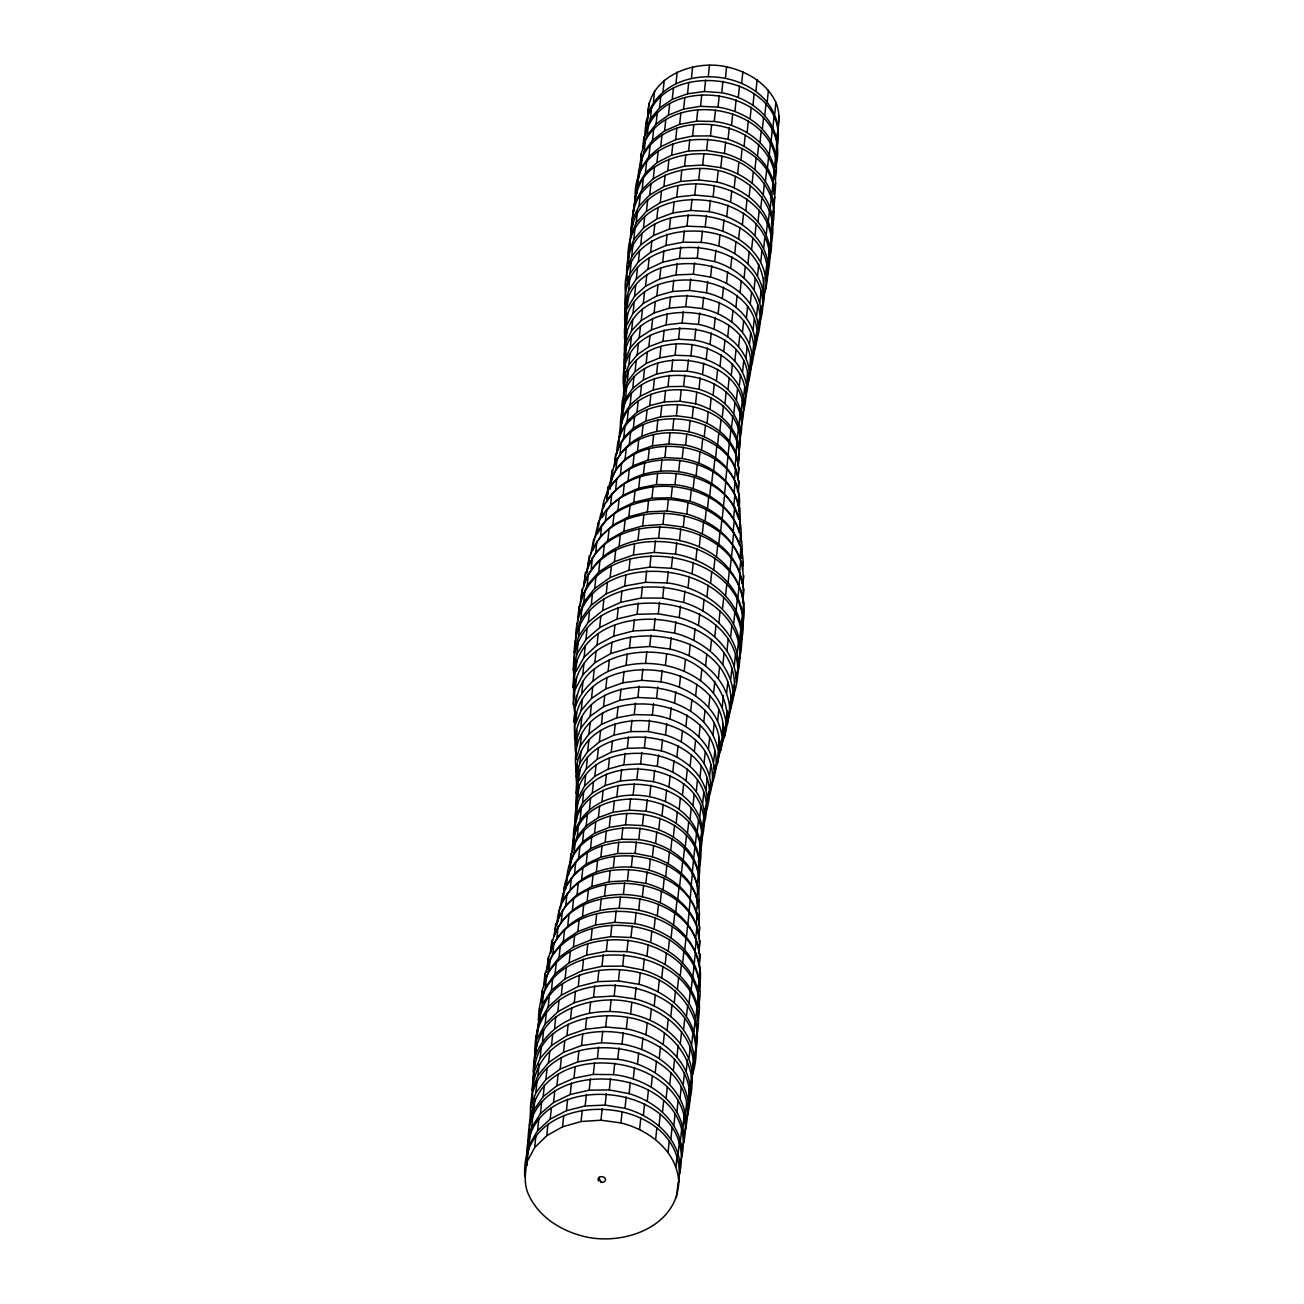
<?xml version="1.0" encoding="UTF-8"?>
<svg xmlns="http://www.w3.org/2000/svg" width="1304" height="1304" viewBox="0 0 1304 1304"><rect width="100%" height="100%" fill="white"/><g stroke="black" fill="none" stroke-linecap="round" stroke-linejoin="round"><path stroke-width="1.5" d="M643.899 140.571C656.14 65.281 796.499 89.731 775.587 167.564L776.825 142.658M570.875 857.396C581.943 786.475 714.543 806.899 698.357 880.135M713.81 773.5C756.744 671.381 554.624 651.152 576.743 759.743M576.775 744.78L576.938 730.403M717.559 763.264L718.911 737.445M577.737 623.393C577.085 518.405 771.316 544.404 739.792 646.719M578.911 613.809L579.041 606.442M741.096 643.231L742.595 615.243M607.729 494.281C613.662 420.067 751.772 436.938 738.651 511.412M623.899 388.967C611.266 298.176 776.239 315.78 743.981 401.55M625.268 372.243L623.459 405.74L624.045 400.018M625.382 368.706L625.496 365.185M745.921 396.546L747.518 372.765M531.69 1102.304C533.14 1078.294 531.624 1050.568 552.7 1034.088C573.646 1017.495 601.633 1012.963 627.55 1017.364C669.506 1023.64 704.47 1063.982 687.534 1106.591M533.091 1084.944C547.68 993.648 720.053 1028.497 685.285 1121.636M687.469 1116.045L689.197 1088.84M628.137 263C620.215 166.423 797.086 187.157 766.018 279.594M629.49 247.532L629.718 241.501M767.339 276.269L769.083 250.727M546.881 972.344C548.202 878.228 721.242 899.515 698.373 992.132M547.761 968.579L548.234 957.071M698.325 990.192L700.003 967.258M645.138 135.127C643.997 52.209 795.962 69.063 776.581 150.074M645.904 133.187L646.165 127.499M646.344 123.701L646.523 119.903M776.532 146.292C776.679 131.606 782.074 116.675 775.945 102.494C766.785 83.049 747.029 71.312 726.605 66.846C694.087 59.397 648.218 76.186 647.843 114.524C668.251 57.62 768.496 67.645 778.048 127.058L779.238 115.616M572.228 852.034C571.527 769.474 722.171 789.621 698.439 870.192L700.264 845.954M573.352 842.433L573.613 836.94M576.189 744.682C554.754 631.495 763.231 654.559 716.744 760.656M576.123 722.188L576.629 712.946M721.063 750.224L723.084 723.981M580.378 606.164C582.448 504.876 768.936 530.109 741.422 629.913L743.639 602.138M581.356 598.357L581.91 589.278M611.348 479.318C616.922 409.342 745.725 422.17 738.341 491.787M625.089 375.715C608.055 282.349 779.303 297.85 746.866 386.424M625.61 357.133L626.295 348.168M748.333 383.066L750.485 359.089M532.374 1088.97L534.803 1061.717M689.164 1102.874L691.593 1075.604M629.392 247.956C631.918 229.977 629.946 210.335 640.28 194.54C654.282 176.317 677.591 168.526 699.938 168.477C741.487 167.825 784.715 202.886 769.882 247.271M630.761 234.508C640.623 149.161 799.743 180.001 767.192 266.097M768.659 262.805L771.039 237.295M550.777 953.322C554.673 869.312 709.735 884.405 699.091 967.095M646.996 123.913L649.05 103.097M776.858 140.196L777.526 132.682M573.711 842.466C566.066 755.489 723.378 771.3 699.547 854.576M699.678 852.865L701.699 832.359M574.608 739.172C574.64 714.771 571.755 685.806 594.249 669.066C614.706 653.402 641.715 649.327 666.654 653.874C709.898 660.215 741.943 705.089 720.33 746.132M724.453 737.282L727.143 710.631M575.765 640.737C572.097 534.836 767.371 557.199 738.944 659.971M574.591 659.938C565.251 549.033 770.599 572.097 735.945 678.439M574.428 680.933C556.889 563.295 774.511 587.028 732.392 698.585L732.995 692.864M574.493 697.461C555.52 579.155 773.191 603.312 728.398 714.722M535.373 1058.392C524.273 947.568 727.387 970.437 691.886 1076.468L692.685 1068.84M574.086 652.571L578.552 636.564L579.758 625.138M538.715 1023.819C532.537 920.249 723.166 940.054 695.749 1040.054M573.206 669.995L576.922 654.037L578.128 642.595M585.382 572.277L584.192 583.703C609.881 514.787 732.082 527.647 742.84 600.427C752.082 513.466 589.522 498.014 583.915 586.262M534.167 1075.229L533.385 1071.692L534.591 1060.25L535.373 1063.787M575.634 635.178L580.818 619.27L582.008 607.827M536.514 1044.39L535.308 1055.832C561.6 987.927 682.807 1001.309 692.587 1073.844C699.938 1029.247 650.598 999.532 611.136 999.94C591.397 1000.184 571.771 1005.384 555.732 1017.153C538.503 1030.046 533.597 1051.22 533.385 1071.692M546.653 975.914L542.024 991.17L540.834 1002.613L545.447 987.356L546.653 975.914C582.513 910.453 714.559 939.059 697.966 1020.934L697.232 1005.058L698.439 993.615M534.673 1054.382L538.487 1027.128M572.929 687.404L577.085 660.166M682.709 1146.2C708.349 1055.767 541.307 1028.514 530.744 1117.544C521.535 1011.627 716.841 1033.42 683.736 1134.839M540.818 1009.932L536.319 1037.071C538.927 1016.647 543.197 995.327 562.513 983.77C585.447 969.051 614.151 966.362 640.264 972.898C676.287 980.999 707.306 1017.642 694.413 1055.311M577.835 617.884L583.703 602.187L584.909 590.761M550.158 959.157L544.925 974.072L543.735 985.498L548.951 970.6L550.158 959.157C587.843 896.027 716.956 926.41 698.276 1007.536M575.488 716.532C549.946 597.281 770.159 617.819 724.763 729.767M529.864 1134.822L529.342 1125.075L530.549 1113.632M531.967 1102.434L532.765 1094.806M538.356 1019.809L542.334 1004.292L543.54 992.849M573.141 704.763L576.564 677.787M587.305 572.733C590.842 483.8 754.364 499.856 742.693 587.175M528.691 1150.095C515.895 1044.879 710.061 1062.483 680.134 1163.217M524.762 1176.795C518.862 1081.375 690.012 1090.829 678.781 1182.206C676.776 1228.107 621.258 1246.461 582.611 1236.078C559.204 1229.998 536.808 1215.393 527.582 1192.231C522.382 1178.262 527.419 1164.276 528.381 1150.112M527.223 1165.369C514.412 1061.554 705.497 1076.974 678.781 1176.518M580.704 600.704L587.191 585.366L588.397 573.923M576.449 695.391L575.243 706.833C599.302 641.177 715.342 653.108 725.937 722.074M526.425 1159.566L530.695 1132.997M573.76 722.025L574.95 710.598L575.879 714.396M527.941 1142.337L531.69 1127.275L532.88 1115.833M742.498 570.011C748.48 528.968 705.057 500.785 668.333 499.53C636.759 497.59 594.428 514.216 592.57 550.288L596.531 543.426M529.342 1125.075L533.776 1110.063L534.966 1098.636M530.695 1107.781L535.83 1092.833L537.02 1081.391M551.869 940.217L550.679 951.659C573.63 886.671 687.827 897.869 698.993 965.416L700.199 953.99M532.097 1090.47L537.916 1075.572L539.122 1064.129M591.217 568.821L592.423 557.378M533.597 1073.143L540.117 1058.326L541.323 1046.884M542.513 1041.13L543.719 1029.704M537.297 1038.554L545.186 1024.047L546.376 1012.605M555.765 923.509L554.575 934.935C579.041 872.784 690.305 885.351 698.911 952.067C709.751 871.92 561.013 855.815 554.135 936.223M547.028 968.513L552.798 954.039L554.004 942.596M575.895 671.593L584.111 657.151L585.317 645.708M576.922 654.037L585.936 639.579L587.142 628.153M741.373 558.422C752.767 482.969 628.707 459.741 598.438 522.431L597.248 533.874L600.329 528.984M575.357 689.213L582.774 674.869L583.964 663.426M578.552 636.564L588.316 622.236L589.506 610.794M588.186 566.898L595.7 552.554L596.89 541.127M598.699 525.724C605.447 446.946 748.382 460.899 740.868 539.074M539.628 1021.374L548.153 1007.079L549.343 995.653M556.987 924.813C560.003 841.976 711.479 857.201 698.634 938.619M581.828 692.668L583.035 681.226M580.818 619.27L591.25 605.17L592.44 593.727M527.175 1161.538L534.673 1147.52L535.879 1136.077M558.014 921.879L559.823 906.916M542.334 1004.292L551.462 990.323L552.651 978.88M556.938 937.657L558.145 926.231M627.077 280.05C616.384 182.087 796.32 202.136 763.622 295.405C772.245 208.705 608.283 208.607 626.588 301.028M629.636 246.163L630.435 238.534M577.101 767.404L576.498 773.125C559.449 667.289 753.386 690.908 709.783 789.784M575.423 724.372L581.193 710.452L582.399 699.025M630.859 232.911L633.842 207.499M560.541 907.861C566.246 827.812 713.141 845.318 698.292 925.074M628.365 263.212L629.18 255.584M635.57 202.853C625.692 110.644 794.201 123.652 772.783 212.226M636.401 190.612L632.831 215.877C634.706 197.621 637.558 178.126 654.461 167.271C674.103 153.872 699.123 151.036 721.992 156.219C754.837 162.755 782.873 195.633 771.3 229.732M529.505 1144.423L537.607 1130.633L538.813 1119.191M583.703 602.187L594.722 588.43L595.928 576.987M740.118 521.486C744.111 443.8 600.345 436.432 602.04 517.623L604.176 514.542M642.22 157.116L638.716 170.482L637.509 181.908L641.014 168.558L642.22 157.116C672.049 97.702 788.529 123.864 774.38 194.801L773.223 180.995L774.413 169.553M598.52 540.003L600.492 536.58L601.698 525.137M627.501 280.246L627.892 276.432M626.23 315.975C607.485 214.541 794.054 231.802 758.178 327.842M531.69 1127.275L540.427 1113.681L541.633 1102.239M545.447 987.356L555.096 973.762L556.303 962.336M563.915 890.453L562.709 901.879C588.707 847.698 687.73 858.994 697.526 919.092M575.732 741.829L580.72 728.186L581.926 716.744M635.064 198.86L639.204 173.823M645.333 140.49L641.291 153.579L640.085 165.005L644.127 151.932L645.333 140.49C676.303 84.548 789.36 109.08 775.212 179.3M563.458 896.728C564.062 816.011 710.093 828.855 698.373 907.617M576.971 786.067C562.171 686.963 744.225 707.273 707.599 800.933M561.29 921.472L562.497 910.045M643.915 136.724L642.709 148.151L647.273 135.355L648.479 123.913M533.776 1110.063L543.165 1096.664L544.371 1085.238M625.969 330.89C607.517 231.118 790.729 248.347 755.603 343.017L756.401 335.405M576.058 759.172L580.296 745.806L581.502 734.364M587.191 585.366L598.715 572.065L599.921 560.622M625.92 287.125L629.946 273.775L631.152 262.332M627.028 270.01L631.69 256.643L632.896 245.217M606.719 498.112L607.925 486.669M625.154 304.223L628.544 290.955L629.75 279.512M628.528 252.927L633.809 239.626L634.999 228.2M535.83 1092.833L545.871 1079.614L547.077 1068.188M566.8 879.956C569.245 801.422 712.326 816.532 698.243 893.892M548.951 970.6L559.074 957.462L560.28 946.019M577.053 801.031C562.725 704.046 740.297 724.16 704.616 815.994M608.055 490.092L606.849 501.535C635.814 454.151 722.057 463.686 738.048 517.427M630.402 235.894L636.27 222.739L637.477 211.297M565.724 889.246L567.925 874.055M625.757 345.821C607.485 244.94 794.022 267.842 750.517 361.42M624.681 321.306L628.642 296.725M576.238 776.385L579.791 763.28L580.981 751.837M602.399 525.724L605.496 520.834L606.702 509.391M647.061 123.864L647.876 116.235M537.916 1075.572L548.625 1062.564L549.832 1051.122M570.891 853.68L569.685 865.122L574.102 852.751L575.308 841.324M624.42 338.323L627.762 313.922M632.636 218.925L639.074 205.983L640.28 194.54M558.617 918.358L565.74 905.449L566.947 894.006M576.922 817.869C559.921 722.351 734.804 738.439 702.448 829.344M576.156 793.484L580.264 769.148M540.117 1058.326L551.494 1045.531L552.7 1034.088M603.133 556.058L604.339 544.632M610.777 481.583L611.967 470.141M625.089 358.926C612.13 261.093 789.164 285.234 747.518 376.416M575.618 831.039C562.317 738.944 729.686 754.869 700.688 842.857L701.878 831.414M575.716 810.469L579.221 786.296M624.274 355.275L627.012 331.086M568.854 874.593L571.755 857.69M575.912 820.151L574.705 831.593C594.477 776.63 691.332 786.361 700.509 843.786M635.195 202.055L642.171 189.373L643.361 177.931M552.798 954.039L563.328 941.406L564.534 929.98M573.76 842.384L574.754 832.848M574.868 827.388L577.786 803.28M554.542 1028.595L555.732 1017.153M610.142 489.114L612.717 474.086M645.317 131.329L650.386 118.811L651.592 107.368M624.143 372.145L625.333 360.719M614.51 465.104C618.618 394.802 749.067 408.934 737.868 478.617C729.963 422.626 636.841 411.689 615.309 463.442M570.19 889.524L571.396 878.097M606.311 511.461L610.565 505.284L611.772 493.841M638.015 185.249L645.48 172.894L646.686 161.468M545.186 1024.047L557.802 1011.806L558.992 1000.364M653.418 102.266L654.624 90.824M593.043 680.492L594.249 669.066M582.774 674.869L594.852 662.693L596.058 651.266M616.759 453.107C617.933 380.475 750.941 393.792 738.227 464.925L735.961 452.667L737.167 441.241M584.111 657.151L597.02 645.056L598.226 633.614M595.7 552.554L607.876 540.427L609.082 528.984M567.794 925.596L569 914.169M581.193 710.452L591.527 698.357L592.733 686.931M617.053 453.808C619.726 438.877 618.21 422.3 628.349 409.847C641.454 394.884 661.845 389.016 681.226 389.815C712.489 390.515 747.551 416.954 738.977 451.2L737.265 439.089L738.471 427.647M572.407 848.366L577.313 836.32L578.503 824.878M611.511 479.856L615.961 469.538L617.151 458.111M620.834 431.216C611.772 347.483 764.649 363.245 738.716 443.327M622.497 418.454C609.93 331.672 768.529 347.06 740.053 429.57M641.014 168.558L648.936 156.545L650.142 145.103M580.72 728.186L590.207 716.206L591.413 704.763M585.936 639.579L599.628 627.631L600.834 616.205M627.436 308.151L634.559 296.204L635.749 284.761M628.544 290.955L636.336 278.991L637.526 267.548M548.153 1007.079L561.307 995.196L562.513 983.77M626.556 325.364L632.994 313.449L634.2 302.006M629.946 273.775L638.389 261.859L639.596 250.417M534.673 1147.52L546.751 1135.67L547.941 1124.227M580.296 745.806L588.968 733.94L590.158 722.497M618.406 443.963L622.008 420.654M566.718 885.497L574.542 873.68L575.749 862.237M580.117 819.743L581.323 808.301M625.806 342.512L631.592 330.694L632.799 319.252M631.69 256.643L640.753 244.859L641.959 233.432M579.791 763.28L587.68 751.528L588.886 740.085M625.089 359.611L630.239 347.875L631.446 336.432M576.58 814.723L582.529 803.003L583.719 791.577M579.058 780.591L586.246 768.904L587.436 757.477M588.316 622.236L602.692 610.549L603.899 599.106M615.602 489.864L616.792 478.421M620.443 427.19L624.534 404.044M578.014 797.738L584.551 786.067L585.74 774.625M624.29 376.628L628.838 364.957L630.028 353.514M644.127 151.932L652.489 140.278L653.695 128.851M622.057 410.401L625.464 398.763L626.67 387.337M623.312 393.547L627.273 381.925L628.479 370.483C660.248 316.872 768.447 350.108 741.438 416.758M633.809 239.626L643.459 228.037L644.649 216.594M537.607 1130.633L550.207 1119.125L551.413 1107.683M620.068 453.547L621.274 442.105M551.462 990.323L565.088 978.848L566.295 967.405M572.407 910.013L573.613 898.57M600.492 536.58L612.864 525.121L614.07 513.678M591.25 605.17L606.213 593.825L607.419 582.399M636.27 222.739L646.458 211.395L647.664 199.952M570.549 869.132L578.699 857.82L579.905 846.377M647.273 135.355L656.059 124.076L657.249 112.649M540.427 1113.681L553.564 1102.499L554.77 1091.073M617.868 448.609L623.801 437.476L625.007 426.033M555.096 973.762L569.147 962.776L570.353 951.333M611.527 485.512L620.459 474.493L621.666 463.067M639.074 205.983L649.751 194.948L650.957 183.505M594.722 588.43L610.158 577.542L611.364 566.115M543.165 1096.664L556.873 1085.808L558.079 1074.366M565.74 905.449L577.069 894.593L578.275 883.15M574.102 852.751L582.595 841.879L583.801 830.452M650.386 118.811L659.579 107.906L660.769 96.463M620.802 432.097L627.159 421.273L628.349 409.847M605.496 520.834L617.966 510.076L619.172 498.633M642.171 189.373L653.271 178.697L654.461 167.271M545.871 1079.614L560.182 1069.068L561.372 1057.625M623.328 415.487L630.109 404.925L631.315 393.482M663.019 91.704L664.225 80.277M559.074 957.462L573.434 946.981L574.624 935.555M577.313 836.32L586.164 825.823L587.37 814.381M615.961 469.538L625.089 459.122L626.279 447.679M598.715 572.065L614.477 561.698L615.684 550.272M625.464 398.763L632.733 388.38L633.94 376.954M548.625 1062.564L563.524 1052.312L564.73 1040.885M581.682 879.271L582.888 867.828M627.273 381.925L635.064 371.656L636.27 360.23M645.48 172.894L656.955 162.625L658.161 151.199M589.408 809.556L590.598 798.113M628.838 364.957L637.216 354.769L638.406 343.327M630.239 347.875L639.237 337.72L640.443 326.293M631.592 330.694L641.242 320.588L642.448 309.146M610.565 505.284L623.084 495.227L624.274 483.8M632.994 313.449L643.328 303.408L644.535 291.966M551.494 1045.531L566.963 1035.637L568.153 1024.194M563.328 941.406L577.9 931.512L579.106 920.07M582.529 803.003L592.293 793.044L593.499 781.618M634.559 296.204L645.545 286.244L646.751 274.818M629.392 443.67L630.598 432.227M636.336 278.991L647.99 269.162L649.18 257.736M648.936 156.545L660.753 146.7L661.959 135.257M584.551 786.067L594.868 776.271L596.075 764.845M619.09 546.311L620.296 534.868M574.542 873.68L586.197 863.998L587.387 852.555M586.246 768.904L597.216 759.221L598.406 747.795M638.389 261.859L650.663 252.226L651.87 240.784M587.68 751.528L599.367 741.911L600.573 730.484M570.533 1019.06L571.739 1007.617M588.968 733.94L601.454 724.388L602.644 712.946M590.207 716.206L603.54 706.687L604.746 695.26M591.527 698.357L605.741 688.919L606.947 677.493M623.801 437.476L633.369 428.054L634.575 416.628M640.753 244.859L653.614 235.453L654.82 224.027M652.489 140.278L664.6 130.873L665.806 119.446M582.497 916.304L583.703 904.862M608.137 671.169L609.327 659.726M628.088 480.508L629.294 469.065M594.852 662.693L610.794 653.532L612 642.09M557.802 1011.806L574.282 1002.678L575.488 991.236M578.699 857.82L590.5 848.676L591.706 837.233M607.876 540.427L623.915 531.315L625.121 519.872M643.459 228.037L656.825 218.925L658.015 207.483M627.159 421.273L637.004 412.26L638.21 400.817M597.02 645.056L613.76 636.107L614.966 624.681M656.059 124.076L668.447 115.111L669.653 103.684M546.751 1135.67L562.562 1126.803L563.768 1115.36M646.458 211.395L660.264 202.625L661.47 191.199M561.307 995.196L578.21 986.525L579.416 975.082M587.159 901.325L588.365 889.882M620.459 474.493L632.929 465.805L634.135 454.362M630.109 404.925L640.313 396.22L641.519 384.794M582.595 841.879L594.575 833.24L595.781 821.797M599.628 627.631L617.085 619.009L618.275 607.566M659.579 107.906L672.245 99.365L673.451 87.922M550.207 1119.125L566.425 1110.698L567.631 1099.256M612.864 525.121L628.854 516.677L630.06 505.251M632.733 388.38L643.345 379.953L644.551 368.51M649.751 194.948L663.915 186.586L665.121 175.143M602.692 610.549L620.737 602.301L621.943 590.859M565.088 978.848L582.334 970.649L583.54 959.222M586.164 825.823L598.389 817.608L599.596 806.165M635.064 371.656L646.165 363.441L647.371 352.015M675.977 83.586L677.183 72.144M577.069 894.593L591.82 886.524L593.027 875.082M625.089 459.122L637.542 451.037L638.748 439.595M553.564 1102.499L570.223 1094.496L571.429 1083.053M637.216 354.769L648.854 346.734L650.044 335.307M653.271 178.697L667.746 170.759L668.936 159.332M601.926 801.716L603.133 790.273M639.237 337.72L651.462 329.879L652.668 318.437M606.213 593.825L624.714 586.034L625.904 574.608M617.966 510.076L633.826 502.333L635.015 490.891M569.147 962.776L586.604 955.115L587.811 943.672M641.242 320.588L654.103 312.911L655.309 301.468M556.873 1085.808L573.972 1078.212L575.178 1066.77M592.293 793.044L605.219 785.53L606.425 774.087M641.878 436.123L643.084 424.697M596.401 871.805L597.607 860.379M643.328 303.408L656.825 295.926L658.031 284.484M656.955 162.625L671.658 155.16L672.864 143.717M610.158 577.542L628.952 570.272L630.158 558.829M594.868 776.271L608.3 769.018L609.506 757.591M645.545 286.244L659.677 278.974L660.883 267.532M560.182 1069.068L577.753 1061.88L578.943 1050.437M573.434 946.981L591.022 939.891L592.212 928.448M623.084 495.227L638.716 488.169L639.922 476.726M597.216 759.221L611.217 752.212L612.424 740.77M633.369 428.054L645.92 421.013L647.126 409.57M647.99 269.162L662.725 262.153L663.915 250.71M660.753 146.7L675.651 139.691L676.857 128.265M586.197 863.998L600.867 857.119L602.057 845.677M599.367 741.911L614.07 735.114L615.26 723.671M563.524 1052.312L581.551 1045.547L582.758 1034.121M614.477 561.698L633.418 554.999L634.624 543.556M650.663 252.226L665.953 245.494L667.143 234.068M601.454 724.388L616.906 717.787L618.096 706.344M637.004 412.26L649.702 405.642L650.908 394.199M577.9 931.512L595.504 924.992L596.71 913.55M664.6 130.873L679.645 124.353L680.851 112.91M603.54 706.687L619.808 700.313L621.014 688.871M643.491 474.102L644.698 462.659M653.614 235.453L669.376 229.08L670.582 217.654M566.963 1035.637L585.447 1029.296L586.653 1017.87M590.5 848.676L605.137 842.335L606.344 830.909M640.313 396.22L653.239 389.994L654.445 378.551M605.741 688.919L622.839 682.774L624.045 671.348M638.031 540.215L639.221 528.772M668.447 115.111L683.622 109.063L684.828 97.621M656.825 218.925L672.978 212.927L674.184 201.501M600.036 910.388L601.242 898.945M589.424 1013.192L590.63 1001.749M626.067 665.301L627.257 653.874M643.345 379.953L656.597 374.052L657.786 362.61M594.575 833.24L609.245 827.404L610.435 815.962M632.929 465.805L648.088 460.019L649.294 448.576M672.245 99.365L687.55 93.774L688.756 82.331M610.794 653.532L629.506 647.99L630.712 636.564M646.165 363.441L659.808 357.85L661.014 346.424M660.264 202.625L676.743 197.051L677.95 185.624M623.915 531.315L642.693 525.854L643.899 514.412M574.282 1002.678L593.516 997.283L594.722 985.84M604.551 895.995L605.757 884.568M598.389 817.608L613.141 812.229L614.331 800.786M562.562 1126.803L581.062 1121.521L582.269 1110.095M648.854 346.734L662.954 341.436L664.16 329.993M613.76 636.107L633.173 630.957L634.38 619.514M637.542 451.037L652.473 445.821L653.679 434.395M663.915 186.586L680.639 181.452L681.829 170.025M691.413 78.452L692.603 67.009M651.462 329.879L666.099 324.843L667.306 313.416M616.857 796.76L618.047 785.318M578.21 986.525L597.705 981.635L598.911 970.209M628.854 516.677L647.371 511.853L648.561 500.426M566.425 1110.698L585.17 1105.922L586.36 1094.48M591.82 886.524L609.001 881.781L610.207 870.355M617.085 619.009L637.086 614.282L638.292 602.856M654.103 312.911L669.294 308.168L670.5 296.741M656.645 431.445L657.835 420.018M667.746 170.759L684.6 166.113L685.806 154.671M605.219 785.53L620.427 780.949L621.617 769.523M656.825 295.926L672.587 291.493L673.777 280.05M582.334 970.649L601.975 966.313L603.182 954.87M570.223 1094.496L589.229 1090.193L590.435 1078.767M620.737 602.301L641.193 598.047L642.399 586.621M608.3 769.018L623.899 764.812L625.089 753.37M633.826 502.333L651.967 498.128L653.157 486.702M645.92 421.013L660.59 416.824L661.796 405.381M671.658 155.16L688.593 150.971L689.8 139.544M613.353 867.649L614.543 856.206M659.677 278.974L675.994 274.883L677.183 263.441M611.217 752.212L627.322 748.333L628.528 736.89M573.972 1078.212L593.304 1074.398L594.51 1062.956M586.604 955.115L606.311 951.317L607.517 939.874M624.714 586.034L645.464 582.317L646.67 570.875M649.702 405.642L664.372 401.893L665.578 390.45M662.725 262.153L679.531 258.42L680.721 246.978M675.651 139.691L692.603 136.007L693.809 124.565M600.867 857.119L617.558 853.501L618.764 842.058M638.716 488.169L656.434 484.583L657.64 473.14M614.07 735.114L630.761 731.577L631.967 720.134M577.753 1061.88L597.395 1058.538L598.601 1047.112M653.239 389.994L668.007 386.636L669.213 375.21M665.953 245.494L683.198 242.153L684.388 230.727M591.022 939.891L610.647 936.647L611.853 925.221M616.906 717.787L634.266 714.592L635.472 703.149M679.645 124.353L696.597 121.142L697.787 109.715M628.952 570.272L649.832 567.11L651.038 555.667M605.137 842.335L621.633 839.238L622.839 827.795M660.753 471.086L661.959 459.644M656.597 374.052L671.56 371.086L672.75 359.643M669.376 229.08L686.98 226.162L688.17 214.736M581.551 1045.547L601.519 1042.711L602.725 1031.285M619.808 700.313L637.9 697.477L639.107 686.051M683.622 109.063L700.541 106.325L701.731 94.899M595.504 924.992L614.966 922.319L616.173 910.877M609.245 827.404L625.578 824.78L626.768 813.337M633.418 554.999L654.249 552.407L655.456 540.964M659.808 357.85L675.064 355.258L676.271 343.816M672.978 212.927L690.843 210.449L692.049 199.023M622.839 682.774L641.666 680.346L642.872 668.919M648.088 460.019L664.893 457.541L666.099 446.098M585.447 1029.296L605.708 1026.965L606.898 1015.539M687.55 93.774L704.421 91.508L705.627 80.082M662.954 341.436L678.585 339.203L679.775 327.76M613.141 812.229L629.392 810.061L630.598 798.618M619.237 908.252L620.427 896.826M645.61 663.312L646.817 651.87M658.634 538.193L659.84 526.751M676.743 197.051L694.787 195.046L695.977 183.603M652.473 445.821L668.87 443.849L670.077 432.423M609.93 1011.382L611.136 999.94M666.099 324.843L682.139 322.984L683.345 311.558M708.268 76.643L709.474 65.2M633.141 795.032L634.347 783.59M623.393 894.414L624.6 882.987M629.506 647.99L649.702 646.474L650.908 635.032M672.685 429.945L673.891 418.519M680.639 181.452L698.732 179.919L699.938 168.477M642.693 525.854L662.954 524.404L664.16 512.977M669.294 308.168L685.79 306.701L686.98 295.258M581.062 1121.521L600.965 1120.201L602.171 1108.775M593.516 997.283L614.184 995.995L615.39 984.569M620.427 780.949L636.874 779.645L638.063 768.203M609.001 881.781L627.436 880.722L628.642 869.279M672.587 291.493L689.523 290.417L690.729 278.991M684.6 166.113L702.693 165.054L703.899 153.611M633.173 630.957L653.956 629.93L655.146 618.487M660.59 416.824L676.401 415.764L677.591 404.322M623.899 764.812L640.606 763.916L641.812 752.473M647.371 511.853L667.143 510.956L668.333 499.53M585.17 1105.922L605.137 1105.107L606.344 1093.681M597.705 981.635L618.455 980.901L619.661 969.459M664.372 401.893L680.02 401.241L681.226 389.815M675.994 274.883L693.353 274.248L694.543 262.805M631.348 867.078L632.554 855.636M688.593 150.971L706.605 150.384L707.811 138.957M637.086 614.282L658.292 613.793L659.498 602.35M627.322 748.333L644.404 747.86L645.61 736.418M651.967 498.128L671.169 497.769L672.359 486.327M589.229 1090.193L609.327 1089.916L610.516 1078.473M601.975 966.313L622.709 966.101L623.915 954.658M668.007 386.636L683.622 386.408L684.812 374.965M679.531 258.42L697.249 258.225L698.455 246.782M617.558 853.501L635.146 853.386L636.352 841.96M692.603 136.007L710.468 135.893L711.674 124.45M630.761 731.577L648.316 731.544L649.522 720.101M641.193 598.047L662.676 598.096L663.883 586.67M740.395 520.932L739.189 532.358C731.397 504.126 702.563 487.973 675.016 484.697L676.206 473.254M741.748 423.767C743.867 394.02 713.973 373.955 687.224 371.249L688.43 359.822M683.818 1142.434C686.589 1104.064 648.039 1078.147 613.532 1074.626L614.738 1063.184M760.656 312.601C774.332 276.024 734.657 244.875 701.226 242.43L702.416 230.987M697.232 1005.058C689.082 973.68 657.33 955.522 626.898 951.627L628.104 940.2M697.542 890.127C695.782 860.868 665.431 842.938 638.846 839.58L640.036 828.138M774.935 179.251C776.809 146.553 743.59 124.793 714.282 121.484L715.488 110.041M714.038 776.418C717.281 742.188 683.133 718.488 652.375 715.016L653.581 703.589M678.683 471.657L679.889 460.231M740.101 656.434C744.274 615.651 703.687 587.191 667.061 582.921L668.267 571.494M743.704 410.108C747.208 380.295 717.656 359.154 690.892 355.829L692.098 344.403M765.627 289.667C769.914 255.372 736.01 230.841 705.219 226.912L706.409 215.47M685.659 1129.231C690.223 1090.861 652.228 1063.591 617.77 1059.304L618.976 1047.862M699.221 859.515L698.015 870.958C692.636 845.057 667.11 829.409 642.464 825.546L643.671 814.12M775.619 154.1C770.012 127.287 743.557 111.085 718.031 107.107L719.237 95.681M699.433 980.461L698.227 991.888C691.527 960.738 660.704 942.026 630.989 937.494L632.196 926.052M717.705 748.887C711.951 720.216 683.801 702.774 656.597 698.406L657.786 686.98M739.384 494.297L738.194 505.724C733.239 479.138 707.322 462.773 682.204 458.535L683.41 447.109M746.312 384.207C741.894 359.513 717.917 344.207 694.641 340.197L695.847 328.755M741.389 626.686C734.983 593.63 702.66 573.418 671.364 568.267L672.571 556.824M699.058 857.396C694.869 831.724 670.126 815.619 646.067 811.251L647.273 799.808M767.893 262.169C763.036 233.954 735.717 216.35 709.197 211.672L710.403 200.229M776.793 140.587C772.408 113.953 746.719 97.246 721.731 92.731L722.938 81.288M688.007 1100.283C682.383 1068.726 651.772 1049.166 622.041 1044.015L623.247 1032.572M698.797 978.685C693.549 947.959 663.834 928.774 634.95 923.656L636.156 912.213M721.878 735.423C717.233 705.725 688.724 686.963 660.949 681.813L662.155 670.37M739.091 480.785L737.885 492.227C734.233 466.408 709.637 449.913 685.611 445.251L686.8 433.824M749.278 370.515C745.888 345.299 721.927 329.048 698.488 324.419L699.694 312.993M649.702 796.63L650.908 785.187M725.415 78.289L726.605 66.846M742.432 613.565C737.542 580.753 706.149 559.905 675.537 554.102L676.743 542.66M769.833 248.722C766.23 220.392 739.417 202.038 713.141 196.741L714.347 185.298M690.386 1087.047C686.148 1055.197 655.928 1034.675 626.344 1028.807L627.55 1017.364M638.764 910.062L639.954 898.635M688.936 431.722L690.142 420.296M752.343 356.905C750.028 331.118 726.1 313.873 702.448 308.592L703.655 297.165M665.447 665.317L666.654 653.874M702.4 830.192C700.492 804.535 676.874 787.111 653.434 781.683L654.641 770.24M735.961 452.667C728.61 434.297 710.827 422.724 692.245 417.899L693.435 406.473M771.414 235.29C769.067 207.01 742.905 187.955 717.004 182.071L718.211 170.628M679.531 540.394L680.721 528.951M642.399 896.679L643.606 885.237M630.631 1013.746L631.837 1002.32M755.407 343.359C754.217 317.051 730.354 298.714 706.475 292.797L707.681 281.354M704.747 816.614C703.997 790.713 680.688 772.424 657.298 766.393L658.487 754.967M737.265 439.089C730.794 420.784 713.647 408.934 695.57 403.767L696.776 392.325M729.751 708.838C727.648 677.346 698.748 655.831 670.028 649.05L671.234 637.623M772.653 221.827C771.593 193.758 746.214 174.068 720.786 167.645L721.992 156.219M697.412 912.898L696.222 924.324C687.974 902.841 667.42 889.181 645.871 883.395L647.077 871.952M741.943 583.247C738.814 553.418 710.419 533.858 683.296 527.077L684.502 515.634M678.781 1182.206C677.2 1151.269 649.033 1129.818 620.932 1122.923L622.122 1111.497M758.357 329.879C758.357 303.115 734.625 283.685 710.582 277.1L711.788 265.657M694.51 1060.657C693.109 1028.563 663.997 1006.15 634.885 998.913L636.091 987.47M740.167 437.459C741.079 413.58 720.313 395.601 698.993 389.293L700.199 377.867M707.518 803.101C707.942 776.842 684.844 757.477 661.324 750.827L662.53 739.384M649.196 870.127L650.403 858.684M773.614 208.33C773.826 180.62 749.344 160.343 724.453 153.432L725.66 141.989M741.031 547.077L739.824 558.519C731.495 535.406 709.718 520.524 686.817 514.069L688.023 502.627M733.19 695.7C732.489 663.557 703.655 640.688 674.657 633.108L675.863 621.666M680.329 1168.938C680.15 1138.115 652.733 1115.849 624.991 1108.335L626.197 1096.909M702.53 374.541L703.736 363.115M761.08 316.448C762.318 289.358 738.863 268.82 714.706 261.582L715.912 250.14M696.075 1047.454C696.124 1015.474 667.795 992.23 639.058 984.324L640.264 972.898M697.33 903.656C695.391 880.037 673.5 863.688 652.424 856.809L653.63 845.367M773.223 180.995C767.045 159.984 748.17 145.852 728.039 139.349L729.229 127.906M710.647 789.702C712.31 762.954 689.343 742.367 665.545 735.016L666.751 723.573M740.819 534.053L739.629 545.496C732.522 522.953 711.935 508.022 690.109 501.241L691.316 489.815M682.008 1155.67C683.231 1124.944 656.548 1101.782 629.115 1093.649L630.321 1082.206M706.214 359.545L707.42 348.103M655.602 843.346L656.792 831.903M736.108 682.611C736.874 650.06 708.365 625.92 679.237 617.558L680.443 606.115M693.19 488.527L694.38 477.085M718.814 246.277L720.004 234.85M731.511 125.331L732.718 113.904M697.232 1034.235C698.732 1002.548 671.332 978.538 643.1 970.046L644.306 958.603M669.979 719.058L671.185 707.616M658.781 829.654L659.971 818.227M696.075 475.797L697.281 464.354M710.061 344.354L711.267 332.911M633.288 1078.881L634.477 1067.454M734.918 111.362L736.124 99.919M738.423 669.539C740.688 636.857 712.766 611.543 683.72 602.448L684.926 591.005M722.84 231.248L724.046 219.822M646.98 956.06L648.186 944.618M698.846 462.953L700.036 451.526M662.024 815.717L663.214 804.275M674.608 703.035L675.798 691.593M714.038 329.064L715.244 317.622M738.292 97.344L739.498 85.917M701.536 449.929L702.742 438.503M637.493 1064.097L638.699 1052.654M726.768 216.497L727.974 205.054M650.647 942.352L651.853 930.926M665.399 801.471L666.605 790.028M688.023 587.811L689.229 576.384M704.258 436.661L705.464 425.234M741.666 83.277L742.856 71.834M718.145 313.726L719.335 302.283M654.086 928.921L655.293 917.478M668.985 786.915L670.191 775.489M679.368 687.045L680.574 675.602M707.045 423.115L708.251 411.673M641.731 1049.329L642.937 1037.902M730.566 202.006L731.772 190.58M692.082 573.662L693.288 562.236M709.979 409.26L711.185 397.818M657.298 915.701L658.504 904.259M722.318 298.437L723.524 287.01M734.201 187.776L735.407 176.333M672.815 772.098L674.021 760.656M645.969 1034.659L647.175 1023.232M684.225 671.185L685.431 659.759M695.847 559.97L697.037 548.528M713.109 395.128L714.299 383.686M660.264 902.612L661.47 891.186M737.656 173.742L738.863 162.315M726.524 283.261L727.713 271.835M663.051 889.605L664.241 878.179M676.906 757.021L678.113 745.578M716.434 380.735L717.64 369.293M699.27 546.653L700.46 535.227M650.142 1020.135L651.348 1008.709M740.949 159.887L742.139 148.444M665.676 876.598L666.882 865.155M689.099 655.57L690.305 644.127M639.579 1129.508L640.786 1118.066M702.334 533.678L703.541 522.252M720.004 366.131L721.21 354.704M668.218 863.509L669.425 852.066M730.68 268.265L731.886 256.823M681.275 741.764L682.481 730.338M744.079 146.13L745.285 134.703M654.201 1005.808L655.407 994.381M705.089 520.948L706.279 509.505M670.761 850.273L671.967 838.831M643.377 1115.376L644.583 1103.95M723.769 351.395L724.975 339.953M707.518 508.348L708.724 496.906M747.111 132.454L748.317 121.011M693.891 640.264L695.097 628.821M673.386 836.826L674.576 825.383M734.755 253.465L735.945 242.039M709.718 495.797L710.908 484.354M658.096 991.708L659.302 980.282M685.888 726.409L687.094 714.967M676.157 823.134L677.363 811.707M711.723 483.197L712.929 471.755M750.061 118.762L751.267 107.319M647.257 1101.163L648.463 1089.72M713.663 470.483L714.869 459.041M727.73 336.579L728.936 325.136M715.603 457.574L716.792 446.131M738.667 238.909L739.873 227.466M752.978 105.053L754.185 93.611M679.172 809.213L680.378 797.771M698.52 625.317L699.726 613.874M661.764 977.87L662.97 966.427M717.624 444.419L718.83 432.993M719.824 431.021L721.03 419.595M651.218 1086.884L652.424 1075.458M690.712 711.022L691.919 699.58M731.805 321.746L733.011 310.303M755.912 91.28L757.119 79.837M682.481 795.016L683.671 783.59M722.253 417.378L723.459 405.935M742.383 224.598L743.59 213.155M665.187 964.275L666.377 952.833M702.905 610.777L704.111 599.351M724.975 403.49L726.181 392.048M655.227 1072.605L656.434 1061.163M745.888 210.514L747.078 199.072M668.284 950.909L669.49 939.483M686.116 780.623L687.322 769.181M735.945 306.978L737.151 295.535M695.668 695.7L696.858 684.258M727.991 389.407L729.197 377.964M671.087 937.755L672.277 926.313M706.947 596.661L708.137 585.219M749.132 196.627L750.338 185.184M659.253 1058.343L660.443 1046.9M690.109 766.035L691.299 754.592M673.581 924.748L674.771 913.322M731.299 375.161L732.489 363.718M740.069 292.308L741.275 280.882M752.147 182.919L753.337 171.476M675.798 911.838L676.988 900.412M710.582 582.953L711.788 571.511M700.655 680.525L701.862 669.099M677.787 898.961L678.993 887.519M679.645 886.052L680.851 874.609M734.853 360.833L736.059 349.39M754.934 169.324L756.124 157.882M663.231 1044.162L664.437 1032.735M681.454 873.044L682.66 861.602M744.095 277.801L745.301 266.375M694.413 751.332L695.619 739.89M683.296 859.89L684.502 848.448M713.777 569.603L714.983 558.161M757.542 155.812L758.732 144.369M685.285 846.557L686.491 835.114M760.02 142.332L761.21 130.889M687.518 833.028L688.724 821.601M716.515 556.563L717.705 545.137M738.618 346.457L739.824 335.014M655.651 1139.484L656.857 1128.058M667.11 1030.127L668.316 1018.685M705.594 665.578L706.784 654.152M747.974 263.489L749.164 252.047M718.797 543.768L720.004 532.342M726.801 467.631L728.007 456.204M728.121 454.477L729.327 443.034M729.686 441.111L730.892 429.668M762.416 128.835L763.606 117.409M690.061 819.319L691.267 807.877M725.66 480.589L726.866 469.163M699.009 736.581L700.215 725.138M720.672 531.135L721.862 519.709M724.584 493.368L725.79 481.942M731.56 427.549L732.766 416.106M722.204 518.584L723.394 507.142M723.476 506.017L724.665 494.575M764.78 115.306L765.986 103.88M659.042 1125.743L660.231 1114.317M733.81 413.808L735 402.382M742.498 332.096L743.704 320.67M670.81 1016.24L672.016 1004.797M692.978 805.416L694.184 793.989M751.609 249.357L752.816 237.915M767.192 101.728L768.398 90.302M736.401 399.953L737.608 388.51M710.338 650.908L711.544 639.482M662.53 1111.937L663.72 1100.494M696.287 791.381L697.493 779.955M674.282 1002.548L675.488 991.105M703.818 721.846L705.024 710.403M739.335 386L740.525 374.574M746.442 317.817L747.632 306.375M754.967 235.421L756.173 223.978M666.116 1098.082L667.306 1086.639M677.444 989.035L678.65 977.609M758.031 221.664L759.238 210.221M700.003 777.249L701.21 765.807M714.82 636.564L716.01 625.121M742.546 372.015L743.753 360.589M750.305 303.636L751.511 292.194M680.264 975.718L681.454 964.292M760.802 208.037L761.992 196.594M708.724 707.192L709.93 695.765M669.751 1084.227L670.957 1072.784M738.977 425.397L740.183 413.971M745.969 358.029L747.176 346.603M763.264 194.524L764.47 183.098M682.709 962.58L683.899 951.138M692.359 871.545L693.565 860.102M693.695 858.195L694.902 846.769M691.218 884.748L692.424 873.305M695.325 844.715L696.532 833.289M735.032 466.131L736.222 454.705M690.175 897.82L691.381 886.394M704.078 763.052L705.285 751.626M718.895 622.546L720.101 611.103M741.096 411.673L742.302 400.23M754.038 289.57L755.244 278.143M765.464 181.093L766.67 169.667M684.779 949.556L685.969 938.114M697.33 831.121L698.536 819.678M734.413 479.464L735.619 468.022M686.491 936.614L687.697 925.188M687.909 923.721L689.115 912.278M689.115 910.811L690.305 899.369M767.469 167.694L768.675 156.268M743.557 397.932L744.763 386.489M769.344 154.296L770.534 142.869M673.386 1070.405L674.592 1058.962M699.775 817.412L700.965 805.986M734.038 492.619L735.228 481.176M749.507 344.093L750.713 332.65M771.12 140.881L772.327 129.455M713.63 692.701L714.837 681.258M772.913 127.433L774.12 115.991M722.514 608.854L723.72 597.411M757.559 275.666L758.765 264.223M774.739 113.937L775.945 102.494M733.777 505.626L734.983 494.183M702.644 803.655L703.85 792.229M708.463 748.871L709.653 737.445M753.076 330.222L754.282 318.795M676.972 1056.664L678.161 1045.221M733.516 518.487L734.722 507.044M725.594 595.472L726.801 584.029M760.786 261.892L761.976 250.45M668.055 1152.198L669.262 1140.755M705.953 789.882L707.143 778.455M733.141 531.25L734.348 519.807M728.121 582.35L729.327 570.924M718.39 678.406L719.596 666.963M732.522 543.947L733.728 532.521M750.827 369.651L753.549 345.462M730.093 569.441L731.283 557.998M756.548 316.448L757.754 305.006M763.671 248.233L764.877 236.806M680.395 1043.004L681.601 1031.562M697.314 884.438L698.52 873.012M713.027 734.755L714.233 723.329M731.528 556.661L732.734 545.219M704.812 814.087L705.415 808.366M670.892 1138.734L672.098 1127.308M753.272 356.318L756.613 331.917M766.214 234.687L767.404 223.261M696.858 897.837L698.064 886.41M709.62 776.141L710.827 764.714M707.485 798.993L707.893 795.179M768.398 221.224L769.588 209.781M683.606 1029.475L684.796 1018.033M759.841 302.756L761.047 291.314M673.875 1125.238L675.064 1113.795M770.256 207.809L771.463 196.366M774.446 167.564L775.652 156.121M696.532 911.137L697.738 899.695M771.838 194.41L773.044 182.968M722.889 664.339L724.095 652.896M709.979 787.877L710.387 784.063M738.667 519.106L739.857 507.68M762.856 289.162L764.062 277.719M686.507 1016.077L687.713 1004.634M717.673 720.737L718.863 709.311M676.939 1111.709L678.145 1100.266M713.581 762.465L714.788 751.022M695.798 937.446L697.004 926.003M689.05 1002.809L690.256 991.366M765.562 275.633L766.768 264.207M695.162 950.486L696.369 939.059M691.185 989.638L692.391 978.196M727.013 650.517L728.202 639.074M763.525 303.066L764.731 291.623M680.069 1098.196L681.275 1086.754M692.913 976.549L694.119 965.123M694.217 963.509L695.423 952.083M722.253 706.866L723.459 695.439M683.198 1084.716L684.404 1073.274M730.631 636.923L731.837 625.496M675.945 1166.77L677.151 1155.328M686.23 1071.285L687.436 1059.842M733.679 623.573L734.885 612.13M678.161 1153.469L679.368 1142.027M726.638 693.157L727.844 681.715M739.678 571.462L740.884 560.035M680.509 1140.152L681.715 1128.726M689.082 1057.919L690.289 1046.476M736.108 610.386L737.298 598.96M739.075 584.388L740.264 572.961M737.885 597.346L739.091 585.92M682.986 1126.835L684.176 1115.409M691.674 1044.634L692.88 1033.192M676.368 1197.463L678.178 1182.206M730.68 679.612L731.886 668.17M685.496 1113.551L686.703 1102.108M693.94 1031.399L695.146 1019.956M695.798 1018.212L697.004 1006.786M727.534 724.388L730.957 697.395M734.266 666.214L735.472 654.787M730.224 711.511L731.43 700.069M689.066 1092.964L690.664 1089.704L691.674 1080.168M737.282 652.962L738.488 641.519M739.678 639.791L740.868 628.365M742.563 602.986L744.046 588.984M614.314 466.098L615.716 453.662M737.673 479.611L739.075 467.174M690.664 1089.704L693.793 1062.401M770.843 237.833L772.604 223.848M698.488 953.354L700.118 940.64M702.122 829.605L703.606 818.749M587.044 571.005L589.375 555.455M742.742 583.524L743.899 575.749M737.526 465.593L739.433 453.482M678.781 1178.392L679.987 1170.78M693.092 1065.026L693.744 1061.081M694.396 1057.12L695.717 1049.215M771.479 224.223L773.859 210.4M698.325 935.979L699.841 927.193M704.975 810.632L705.953 805.171M732.163 696.124L732.897 692.163M733.647 688.219L734.38 684.258M590.859 553.874L593.776 538.845M742.579 566.148L743.296 562.383M738.586 447.679L740.183 439.758M679.987 1165.075L681.144 1159.386M758.374 324.077L759.547 318.437M695.619 1043.868L697.281 1036.028M773.973 200.783L774.821 196.904M698.211 919.467L699.482 913.631M707.485 797.2L708.724 791.675M736.059 676.499L737.298 671.169M594.983 536.873L598.438 522.431M741.52 552.505L742.383 548.902M739.922 431.885L741.373 426.033M760.835 310.711L762.286 305.022M696.939 1028.611L698.439 1022.792M774.071 189.08L775.587 183.359M698.194 903.737L699.188 899.988M738.634 661.666L739.629 658.096M740.281 538.715L741.275 535.259M741.242 418.144L742.954 412.325M683.915 1134.757L685.007 1131.008M698.015 1013.306L699.172 1009.492M775.049 173.497L776.206 169.764M714.021 768.806L715.228 764.975M740.15 648.528L741.291 644.991M628.479 370.483L624.518 382.121L624.583 388.201M743.769 402.007L744.894 398.682M684.942 1123.412L686.214 1119.663M698.162 999.826L699.466 996.109M767.225 268.151L768.545 264.826M697.933 986.215L699.384 982.597M698.243 862.205L699.645 858.765M720.101 743.997L722.269 738.781M741.177 621.878L742.628 618.471M768.398 254.655L769.865 251.362M723.997 729.376L725.643 725.839M656.434 484.583L675.016 484.697M671.56 371.086L687.224 371.249M593.304 1074.398L613.532 1074.626M683.198 242.153L701.226 242.43M606.311 951.317L626.898 951.627M696.597 121.142L714.282 121.484M621.633 839.238L638.846 839.58M634.266 714.592L652.375 715.016M645.464 582.317L667.061 582.921M675.064 355.258L690.892 355.829M597.395 1058.538L617.77 1059.304M686.98 226.162L705.219 226.912M610.647 936.647L630.989 937.494M700.541 106.325L718.031 107.107M625.578 824.78L642.464 825.546M637.9 697.477L656.597 698.406M649.832 567.11L671.364 568.267M664.893 457.541L682.204 458.535M678.585 339.203L694.641 340.197M601.519 1042.711L622.041 1044.015M690.843 210.449L709.197 211.672M614.966 922.319L634.95 923.656M704.421 91.508L721.731 92.731M629.392 810.061L646.067 811.251M641.666 680.346L660.949 681.813M654.249 552.407L675.537 554.102M668.87 443.849L685.611 445.251M682.139 322.984L698.488 324.419M605.708 1026.965L626.344 1028.807M694.787 195.046L713.141 196.741M685.79 306.701L702.448 308.592M698.732 179.919L717.004 182.071M636.874 779.645L653.434 781.683M649.702 646.474L670.028 649.05M662.954 524.404L683.296 527.077M676.401 415.764L692.245 417.899M600.965 1120.201L620.932 1122.923M689.523 290.417L706.475 292.797M614.184 995.995L634.885 998.913M702.693 165.054L720.786 167.645M627.436 880.722L645.871 883.395M640.606 763.916L657.298 766.393M653.956 629.93L674.657 633.108M667.143 510.956L686.817 514.069M680.02 401.241L695.57 403.767M605.137 1105.107L624.991 1108.335M693.353 274.248L710.582 277.1M618.455 980.901L639.058 984.324M706.605 150.384L724.453 153.432M644.404 747.86L661.324 750.827M658.292 613.793L679.237 617.558M671.169 497.769L690.109 501.241M683.622 386.408L698.993 389.293M609.327 1089.916L629.115 1093.649M697.249 258.225L714.706 261.582M622.709 966.101L643.1 970.046M710.468 135.893L728.039 139.349M635.146 853.386L652.424 856.809M648.316 731.544L665.545 735.016M662.676 598.096L683.72 602.448M625.48 343.832L626.295 347.5M632.065 221.468L632.815 224.989M576.058 815.962L576.808 819.613M625.627 326.88L626.295 330.629M535.879 1042.939L536.58 1046.949M697.118 929.687L697.721 933.256M619.612 432.521L620.101 435.976M625.887 309.863L626.653 315.617M636.27 187.434L637.02 193.399M577.346 782.041L577.802 785.823M621.633 415.764L622.024 419.774M529.131 1130.894L529.505 1134.773M539.563 1008.367L539.921 1012.377M638.716 170.482L639.041 174.426M564.453 887.209L564.779 891.088M577.428 764.943L577.868 770.762M575.292 641.128L575.667 646.67M623.247 398.959L623.589 405.006M627.126 275.682L627.403 281.648M542.024 991.17L542.219 995.148M641.291 153.579L641.438 157.474M576.824 623.752L577.02 631.136M603.654 503.279L603.719 507.223M531.902 1096.354L531.967 1102.239M628.235 258.583L628.251 262.593M544.925 974.072L544.958 979.94M598.813 1181.114A3.733 2.853 6 0 1 600.606 1176.73A3.733 2.853 6 0 1 605.48 1179.696A3.733 2.853 6 0 1 600.508 1182.141M601.519 1181.88A3.733 1.842 53.4 0 1 599.106 1177.382"/></g></svg>
